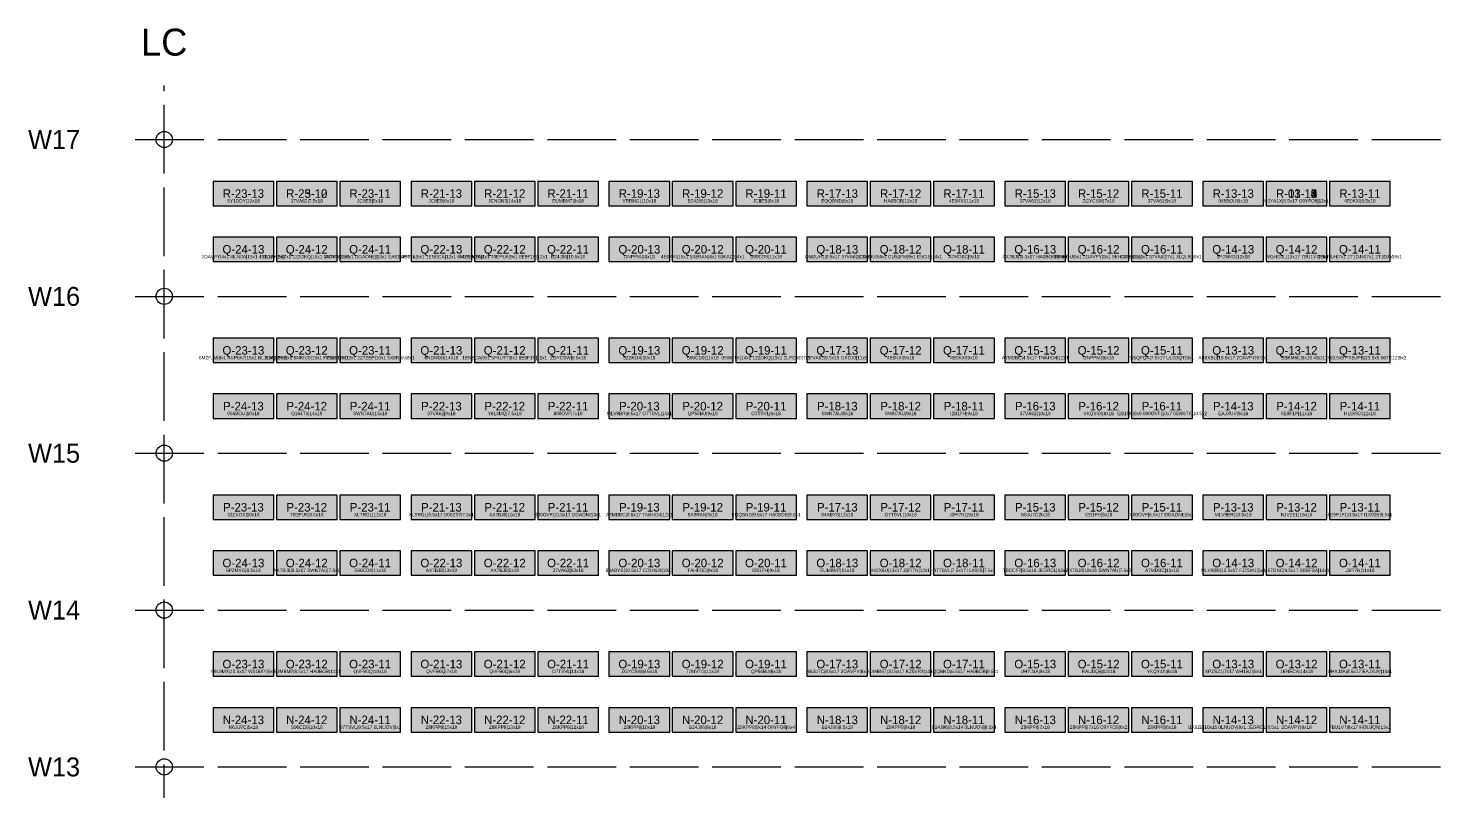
# Model space of a CAD drawing. Header units: metres. Extents: x 0 to 111, y -140 to 53.
# Drawn here: x 62.48 to 88.54, y 39.34 to 53.46 of the extents above; entities that cross this region are included whole.
import ezdxf
from ezdxf.enums import TextEntityAlignment as Align

# ---------------------------------------------------------------- set-up
doc = ezdxf.new("R2010")
doc.units = ezdxf.units.M
doc.linetypes.add('DASHED', pattern=[1.524, 1.27, -0.254])
for name, color, linetype in [('CROSS_AISLES', 4, 'Continuous'), ('LABELS', 7, 'Continuous'), ('RACK_L1', 7, 'Continuous'), ('STOCK_ONLY', 254, 'Continuous'), ('SUPPORT_POINTS', 8, 'Continuous'), ('WALKWAYS', 8, 'Continuous'), ('ZONE_N', 8, 'Continuous')]:
    doc.layers.add(name, color=color, linetype=linetype)

msp = doc.modelspace()

# ---------------------------------------------------------------- hatches: boundary and pattern name
at = {"layer": 'STOCK_ONLY'}
for points in [[(65.895, 50.174), (67.017, 50.174), (67.017, 50.625), (65.895, 50.625)], [(67.066, 50.174), (68.188, 50.174), (68.188, 50.625), (67.066, 50.625)], [(68.237, 50.174), (69.36, 50.174), (69.36, 50.625), (68.237, 50.625)], [(69.555, 50.174), (70.677, 50.174), (70.677, 50.625), (69.555, 50.625)], [(70.726, 50.174), (71.848, 50.174), (71.848, 50.625), (70.726, 50.625)], [(71.897, 50.174), (73.02, 50.174), (73.02, 50.625), (71.897, 50.625)], [(73.215, 50.174), (74.337, 50.174), (74.337, 50.625), (73.215, 50.625)], [(74.386, 50.174), (75.508, 50.174), (75.508, 50.625), (74.386, 50.625)], [(75.557, 50.174), (76.68, 50.174), (76.68, 50.625), (75.557, 50.625)], [(76.875, 50.174), (77.997, 50.174), (77.997, 50.625), (76.875, 50.625)], [(78.046, 50.174), (79.168, 50.174), (79.168, 50.625), (78.046, 50.625)], [(79.217, 50.174), (80.34, 50.174), (80.34, 50.625), (79.217, 50.625)], [(80.535, 50.174), (81.657, 50.174), (81.657, 50.625), (80.535, 50.625)], [(81.706, 50.174), (82.828, 50.174), (82.828, 50.625), (81.706, 50.625)], [(82.877, 50.174), (84, 50.174), (84, 50.625), (82.877, 50.625)], [(84.195, 50.174), (85.317, 50.174), (85.317, 50.625), (84.195, 50.625)], [(85.366, 50.174), (86.488, 50.174), (86.488, 50.625), (85.366, 50.625)], [(86.537, 50.174), (87.66, 50.174), (87.66, 50.625), (86.537, 50.625)], [(65.895, 49.143), (67.017, 49.143), (67.017, 49.594), (65.895, 49.594)], [(67.066, 49.143), (68.188, 49.143), (68.188, 49.594), (67.066, 49.594)], [(68.237, 49.143), (69.36, 49.143), (69.36, 49.594), (68.237, 49.594)], [(69.555, 49.143), (70.677, 49.143), (70.677, 49.594), (69.555, 49.594)], [(70.726, 49.143), (71.848, 49.143), (71.848, 49.594), (70.726, 49.594)], [(71.897, 49.143), (73.02, 49.143), (73.02, 49.594), (71.897, 49.594)], [(73.215, 49.143), (74.337, 49.143), (74.337, 49.594), (73.215, 49.594)], [(74.386, 49.143), (75.508, 49.143), (75.508, 49.594), (74.386, 49.594)], [(75.557, 49.143), (76.68, 49.143), (76.68, 49.594), (75.557, 49.594)], [(76.875, 49.143), (77.997, 49.143), (77.997, 49.594), (76.875, 49.594)], [(78.046, 49.143), (79.168, 49.143), (79.168, 49.594), (78.046, 49.594)], [(79.217, 49.143), (80.34, 49.143), (80.34, 49.594), (79.217, 49.594)], [(80.535, 49.143), (81.657, 49.143), (81.657, 49.594), (80.535, 49.594)], [(81.706, 49.143), (82.828, 49.143), (82.828, 49.594), (81.706, 49.594)], [(82.877, 49.143), (84, 49.143), (84, 49.594), (82.877, 49.594)], [(84.195, 49.143), (85.317, 49.143), (85.317, 49.594), (84.195, 49.594)], [(85.366, 49.143), (86.488, 49.143), (86.488, 49.594), (85.366, 49.594)], [(65.895, 47.274), (67.017, 47.274), (67.017, 47.725), (65.895, 47.725)], [(68.237, 47.274), (69.36, 47.274), (69.36, 47.725), (68.237, 47.725)], [(69.555, 47.274), (70.677, 47.274), (70.677, 47.725), (69.555, 47.725)], [(70.726, 47.274), (71.848, 47.274), (71.848, 47.725), (70.726, 47.725)], [(71.897, 47.274), (73.02, 47.274), (73.02, 47.725), (71.897, 47.725)], [(73.215, 47.274), (74.337, 47.274), (74.337, 47.725), (73.215, 47.725)], [(74.386, 47.274), (75.508, 47.274), (75.508, 47.725), (74.386, 47.725)], [(75.557, 47.274), (76.68, 47.274), (76.68, 47.725), (75.557, 47.725)], [(76.875, 47.274), (77.997, 47.274), (77.997, 47.725), (76.875, 47.725)], [(78.046, 47.274), (79.168, 47.274), (79.168, 47.725), (78.046, 47.725)], [(79.217, 47.274), (80.34, 47.274), (80.34, 47.725), (79.217, 47.725)], [(80.535, 47.274), (81.657, 47.274), (81.657, 47.725), (80.535, 47.725)], [(81.706, 47.274), (82.828, 47.274), (82.828, 47.725), (81.706, 47.725)], [(82.877, 47.274), (84, 47.274), (84, 47.725), (82.877, 47.725)], [(84.195, 47.274), (85.317, 47.274), (85.317, 47.725), (84.195, 47.725)], [(85.366, 47.274), (86.488, 47.274), (86.488, 47.725), (85.366, 47.725)], [(86.537, 47.274), (87.66, 47.274), (87.66, 47.725), (86.537, 47.725)], [(65.895, 46.243), (67.017, 46.243), (67.017, 46.694), (65.895, 46.694)], [(67.066, 46.243), (68.188, 46.243), (68.188, 46.694), (67.066, 46.694)], [(68.237, 46.243), (69.36, 46.243), (69.36, 46.694), (68.237, 46.694)], [(69.555, 46.243), (70.677, 46.243), (70.677, 46.694), (69.555, 46.694)], [(70.726, 46.243), (71.848, 46.243), (71.848, 46.694), (70.726, 46.694)], [(71.897, 46.243), (73.02, 46.243), (73.02, 46.694), (71.897, 46.694)], [(73.215, 46.243), (74.337, 46.243), (74.337, 46.694), (73.215, 46.694)], [(74.386, 46.243), (75.508, 46.243), (75.508, 46.694), (74.386, 46.694)], [(75.557, 46.243), (76.68, 46.243), (76.68, 46.694), (75.557, 46.694)], [(76.875, 46.243), (77.997, 46.243), (77.997, 46.694), (76.875, 46.694)], [(78.046, 46.243), (79.168, 46.243), (79.168, 46.694), (78.046, 46.694)], [(79.217, 46.243), (80.34, 46.243), (80.34, 46.694), (79.217, 46.694)], [(80.535, 46.243), (81.657, 46.243), (81.657, 46.694), (80.535, 46.694)], [(81.706, 46.243), (82.828, 46.243), (82.828, 46.694), (81.706, 46.694)], [(82.877, 46.243), (84, 46.243), (84, 46.694), (82.877, 46.694)], [(84.195, 46.243), (85.317, 46.243), (85.317, 46.694), (84.195, 46.694)], [(85.366, 46.243), (86.488, 46.243), (86.488, 46.694), (85.366, 46.694)], [(86.537, 46.243), (87.66, 46.243), (87.66, 46.694), (86.537, 46.694)], [(65.895, 44.374), (67.017, 44.374), (67.017, 44.825), (65.895, 44.825)], [(67.066, 44.374), (68.188, 44.374), (68.188, 44.825), (67.066, 44.825)], [(68.237, 44.374), (69.36, 44.374), (69.36, 44.825), (68.237, 44.825)], [(69.555, 44.374), (70.677, 44.374), (70.677, 44.825), (69.555, 44.825)], [(70.726, 44.374), (71.848, 44.374), (71.848, 44.825), (70.726, 44.825)], [(71.897, 44.374), (73.02, 44.374), (73.02, 44.825), (71.897, 44.825)], [(73.215, 44.374), (74.337, 44.374), (74.337, 44.825), (73.215, 44.825)], [(74.386, 44.374), (75.508, 44.374), (75.508, 44.825), (74.386, 44.825)], [(75.557, 44.374), (76.68, 44.374), (76.68, 44.825), (75.557, 44.825)], [(76.875, 44.374), (77.997, 44.374), (77.997, 44.825), (76.875, 44.825)], [(78.046, 44.374), (79.168, 44.374), (79.168, 44.825), (78.046, 44.825)], [(79.217, 44.374), (80.34, 44.374), (80.34, 44.825), (79.217, 44.825)], [(80.535, 44.374), (81.657, 44.374), (81.657, 44.825), (80.535, 44.825)], [(81.706, 44.374), (82.828, 44.374), (82.828, 44.825), (81.706, 44.825)], [(82.877, 44.374), (84, 44.374), (84, 44.825), (82.877, 44.825)], [(84.195, 44.374), (85.317, 44.374), (85.317, 44.825), (84.195, 44.825)], [(85.366, 44.374), (86.488, 44.374), (86.488, 44.825), (85.366, 44.825)], [(86.537, 44.374), (87.66, 44.374), (87.66, 44.825), (86.537, 44.825)], [(65.895, 43.343), (67.017, 43.343), (67.017, 43.794), (65.895, 43.794)], [(67.066, 43.343), (68.188, 43.343), (68.188, 43.794), (67.066, 43.794)], [(68.237, 43.343), (69.36, 43.343), (69.36, 43.794), (68.237, 43.794)], [(69.555, 43.343), (70.677, 43.343), (70.677, 43.794), (69.555, 43.794)], [(70.726, 43.343), (71.848, 43.343), (71.848, 43.794), (70.726, 43.794)], [(71.897, 43.343), (73.02, 43.343), (73.02, 43.794), (71.897, 43.794)], [(73.215, 43.343), (74.337, 43.343), (74.337, 43.794), (73.215, 43.794)], [(74.386, 43.343), (75.508, 43.343), (75.508, 43.794), (74.386, 43.794)], [(75.557, 43.343), (76.68, 43.343), (76.68, 43.794), (75.557, 43.794)], [(76.875, 43.343), (77.997, 43.343), (77.997, 43.794), (76.875, 43.794)], [(78.046, 43.343), (79.168, 43.343), (79.168, 43.794), (78.046, 43.794)], [(79.217, 43.343), (80.34, 43.343), (80.34, 43.794), (79.217, 43.794)], [(80.535, 43.343), (81.657, 43.343), (81.657, 43.794), (80.535, 43.794)], [(81.706, 43.343), (82.828, 43.343), (82.828, 43.794), (81.706, 43.794)], [(82.877, 43.343), (84, 43.343), (84, 43.794), (82.877, 43.794)], [(84.195, 43.343), (85.317, 43.343), (85.317, 43.794), (84.195, 43.794)], [(85.366, 43.343), (86.488, 43.343), (86.488, 43.794), (85.366, 43.794)], [(86.537, 43.343), (87.66, 43.343), (87.66, 43.794), (86.537, 43.794)], [(65.895, 41.474), (67.017, 41.474), (67.017, 41.925), (65.895, 41.925)], [(67.066, 41.474), (68.188, 41.474), (68.188, 41.925), (67.066, 41.925)], [(68.237, 41.474), (69.36, 41.474), (69.36, 41.925), (68.237, 41.925)], [(69.555, 41.474), (70.677, 41.474), (70.677, 41.925), (69.555, 41.925)], [(70.726, 41.474), (71.848, 41.474), (71.848, 41.925), (70.726, 41.925)], [(71.897, 41.474), (73.02, 41.474), (73.02, 41.925), (71.897, 41.925)], [(73.215, 41.474), (74.337, 41.474), (74.337, 41.925), (73.215, 41.925)], [(74.386, 41.474), (75.508, 41.474), (75.508, 41.925), (74.386, 41.925)], [(75.557, 41.474), (76.68, 41.474), (76.68, 41.925), (75.557, 41.925)], [(76.875, 41.474), (77.997, 41.474), (77.997, 41.925), (76.875, 41.925)], [(78.046, 41.474), (79.168, 41.474), (79.168, 41.925), (78.046, 41.925)], [(79.217, 41.474), (80.34, 41.474), (80.34, 41.925), (79.217, 41.925)], [(80.535, 41.474), (81.657, 41.474), (81.657, 41.925), (80.535, 41.925)], [(81.706, 41.474), (82.828, 41.474), (82.828, 41.925), (81.706, 41.925)], [(82.877, 41.474), (84, 41.474), (84, 41.925), (82.877, 41.925)], [(84.195, 41.474), (85.317, 41.474), (85.317, 41.925), (84.195, 41.925)], [(85.366, 41.474), (86.488, 41.474), (86.488, 41.925), (85.366, 41.925)], [(86.537, 41.474), (87.66, 41.474), (87.66, 41.925), (86.537, 41.925)], [(65.895, 40.443), (67.017, 40.443), (67.017, 40.894), (65.895, 40.894)], [(67.066, 40.443), (68.188, 40.443), (68.188, 40.894), (67.066, 40.894)], [(68.237, 40.443), (69.36, 40.443), (69.36, 40.894), (68.237, 40.894)], [(69.555, 40.443), (70.677, 40.443), (70.677, 40.894), (69.555, 40.894)], [(70.726, 40.443), (71.848, 40.443), (71.848, 40.894), (70.726, 40.894)], [(71.897, 40.443), (73.02, 40.443), (73.02, 40.894), (71.897, 40.894)], [(73.215, 40.443), (74.337, 40.443), (74.337, 40.894), (73.215, 40.894)], [(74.386, 40.443), (75.508, 40.443), (75.508, 40.894), (74.386, 40.894)], [(75.557, 40.443), (76.68, 40.443), (76.68, 40.894), (75.557, 40.894)], [(76.875, 40.443), (77.997, 40.443), (77.997, 40.894), (76.875, 40.894)], [(78.046, 40.443), (79.168, 40.443), (79.168, 40.894), (78.046, 40.894)], [(79.217, 40.443), (80.34, 40.443), (80.34, 40.894), (79.217, 40.894)], [(80.535, 40.443), (81.657, 40.443), (81.657, 40.894), (80.535, 40.894)], [(81.706, 40.443), (82.828, 40.443), (82.828, 40.894), (81.706, 40.894)], [(82.877, 40.443), (84, 40.443), (84, 40.894), (82.877, 40.894)], [(84.195, 40.443), (85.317, 40.443), (85.317, 40.894), (84.195, 40.894)], [(85.366, 40.443), (86.488, 40.443), (86.488, 40.894), (85.366, 40.894)], [(86.537, 40.443), (87.66, 40.443), (87.66, 40.894), (86.537, 40.894)]]:
    msp.add_hatch(color=254, dxfattribs=at).paths.add_polyline_path(points)
at = {"layer": 'ZONE_N'}
for points in [[(86.537, 49.143), (87.66, 49.143), (87.66, 49.594), (86.537, 49.594)], [(67.066, 47.274), (68.188, 47.274), (68.188, 47.725), (67.066, 47.725)]]:
    msp.add_hatch(color=8, dxfattribs=at).paths.add_polyline_path(points)

# ---------------------------------------------------------------- linework, layer by layer
at = {"layer": 'CROSS_AISLES', "linetype": 'DASHED'}
msp.add_line((64.992, 2), (64.992, 52.4), dxfattribs=at)
at = {"layer": 'RACK_L1'}
for points in [[(65.895, 50.174), (67.017, 50.174), (67.017, 50.625), (65.895, 50.625)], [(67.066, 50.174), (68.188, 50.174), (68.188, 50.625), (67.066, 50.625)], [(67.066, 50.174), (68.188, 50.174), (68.188, 50.625), (67.066, 50.625)], [(68.237, 50.174), (69.36, 50.174), (69.36, 50.625), (68.237, 50.625)], [(69.555, 50.174), (70.677, 50.174), (70.677, 50.625), (69.555, 50.625)], [(70.726, 50.174), (71.848, 50.174), (71.848, 50.625), (70.726, 50.625)], [(71.897, 50.174), (73.02, 50.174), (73.02, 50.625), (71.897, 50.625)], [(73.215, 50.174), (74.337, 50.174), (74.337, 50.625), (73.215, 50.625)], [(74.386, 50.174), (75.508, 50.174), (75.508, 50.625), (74.386, 50.625)], [(75.557, 50.174), (76.68, 50.174), (76.68, 50.625), (75.557, 50.625)], [(76.875, 50.174), (77.997, 50.174), (77.997, 50.625), (76.875, 50.625)], [(78.046, 50.174), (79.168, 50.174), (79.168, 50.625), (78.046, 50.625)], [(79.217, 50.174), (80.34, 50.174), (80.34, 50.625), (79.217, 50.625)], [(80.535, 50.174), (81.657, 50.174), (81.657, 50.625), (80.535, 50.625)], [(81.706, 50.174), (82.828, 50.174), (82.828, 50.625), (81.706, 50.625)], [(82.877, 50.174), (84, 50.174), (84, 50.625), (82.877, 50.625)], [(84.195, 50.174), (85.317, 50.174), (85.317, 50.625), (84.195, 50.625)], [(85.366, 50.174), (86.488, 50.174), (86.488, 50.625), (85.366, 50.625)], [(85.366, 50.174), (86.488, 50.174), (86.488, 50.625), (85.366, 50.625)], [(85.366, 50.174), (86.488, 50.174), (86.488, 50.625), (85.366, 50.625)], [(85.366, 50.174), (86.488, 50.174), (86.488, 50.625), (85.366, 50.625)], [(85.366, 50.174), (86.488, 50.174), (86.488, 50.625), (85.366, 50.625)], [(85.366, 50.174), (86.488, 50.174), (86.488, 50.625), (85.366, 50.625)], [(85.366, 50.174), (86.488, 50.174), (86.488, 50.625), (85.366, 50.625)], [(86.537, 50.174), (87.66, 50.174), (87.66, 50.625), (86.537, 50.625)], [(65.895, 49.143), (67.017, 49.143), (67.017, 49.594), (65.895, 49.594)], [(67.066, 49.143), (68.188, 49.143), (68.188, 49.594), (67.066, 49.594)], [(68.237, 49.143), (69.36, 49.143), (69.36, 49.594), (68.237, 49.594)], [(69.555, 49.143), (70.677, 49.143), (70.677, 49.594), (69.555, 49.594)], [(70.726, 49.143), (71.848, 49.143), (71.848, 49.594), (70.726, 49.594)], [(71.897, 49.143), (73.02, 49.143), (73.02, 49.594), (71.897, 49.594)], [(73.215, 49.143), (74.337, 49.143), (74.337, 49.594), (73.215, 49.594)], [(74.386, 49.143), (75.508, 49.143), (75.508, 49.594), (74.386, 49.594)], [(75.557, 49.143), (76.68, 49.143), (76.68, 49.594), (75.557, 49.594)], [(76.875, 49.143), (77.997, 49.143), (77.997, 49.594), (76.875, 49.594)], [(78.046, 49.143), (79.168, 49.143), (79.168, 49.594), (78.046, 49.594)], [(79.217, 49.143), (80.34, 49.143), (80.34, 49.594), (79.217, 49.594)], [(80.535, 49.143), (81.657, 49.143), (81.657, 49.594), (80.535, 49.594)], [(81.706, 49.143), (82.828, 49.143), (82.828, 49.594), (81.706, 49.594)], [(82.877, 49.143), (84, 49.143), (84, 49.594), (82.877, 49.594)], [(84.195, 49.143), (85.317, 49.143), (85.317, 49.594), (84.195, 49.594)], [(85.366, 49.143), (86.488, 49.143), (86.488, 49.594), (85.366, 49.594)], [(86.537, 49.143), (87.66, 49.143), (87.66, 49.594), (86.537, 49.594)], [(65.895, 47.274), (67.017, 47.274), (67.017, 47.725), (65.895, 47.725)], [(67.066, 47.274), (68.188, 47.274), (68.188, 47.725), (67.066, 47.725)], [(68.237, 47.274), (69.36, 47.274), (69.36, 47.725), (68.237, 47.725)], [(69.555, 47.274), (70.677, 47.274), (70.677, 47.725), (69.555, 47.725)], [(70.726, 47.274), (71.848, 47.274), (71.848, 47.725), (70.726, 47.725)], [(71.897, 47.274), (73.02, 47.274), (73.02, 47.725), (71.897, 47.725)], [(73.215, 47.274), (74.337, 47.274), (74.337, 47.725), (73.215, 47.725)], [(74.386, 47.274), (75.508, 47.274), (75.508, 47.725), (74.386, 47.725)], [(75.557, 47.274), (76.68, 47.274), (76.68, 47.725), (75.557, 47.725)], [(76.875, 47.274), (77.997, 47.274), (77.997, 47.725), (76.875, 47.725)], [(78.046, 47.274), (79.168, 47.274), (79.168, 47.725), (78.046, 47.725)], [(79.217, 47.274), (80.34, 47.274), (80.34, 47.725), (79.217, 47.725)], [(80.535, 47.274), (81.657, 47.274), (81.657, 47.725), (80.535, 47.725)], [(81.706, 47.274), (82.828, 47.274), (82.828, 47.725), (81.706, 47.725)], [(82.877, 47.274), (84, 47.274), (84, 47.725), (82.877, 47.725)], [(84.195, 47.274), (85.317, 47.274), (85.317, 47.725), (84.195, 47.725)], [(85.366, 47.274), (86.488, 47.274), (86.488, 47.725), (85.366, 47.725)], [(86.537, 47.274), (87.66, 47.274), (87.66, 47.725), (86.537, 47.725)], [(65.895, 46.243), (67.017, 46.243), (67.017, 46.694), (65.895, 46.694)], [(67.066, 46.243), (68.188, 46.243), (68.188, 46.694), (67.066, 46.694)], [(68.237, 46.243), (69.36, 46.243), (69.36, 46.694), (68.237, 46.694)], [(69.555, 46.243), (70.677, 46.243), (70.677, 46.694), (69.555, 46.694)], [(70.726, 46.243), (71.848, 46.243), (71.848, 46.694), (70.726, 46.694)], [(71.897, 46.243), (73.02, 46.243), (73.02, 46.694), (71.897, 46.694)], [(73.215, 46.243), (74.337, 46.243), (74.337, 46.694), (73.215, 46.694)], [(74.386, 46.243), (75.508, 46.243), (75.508, 46.694), (74.386, 46.694)], [(75.557, 46.243), (76.68, 46.243), (76.68, 46.694), (75.557, 46.694)], [(76.875, 46.243), (77.997, 46.243), (77.997, 46.694), (76.875, 46.694)], [(78.046, 46.243), (79.168, 46.243), (79.168, 46.694), (78.046, 46.694)], [(79.217, 46.243), (80.34, 46.243), (80.34, 46.694), (79.217, 46.694)], [(80.535, 46.243), (81.657, 46.243), (81.657, 46.694), (80.535, 46.694)], [(81.706, 46.243), (82.828, 46.243), (82.828, 46.694), (81.706, 46.694)], [(82.877, 46.243), (84, 46.243), (84, 46.694), (82.877, 46.694)], [(84.195, 46.243), (85.317, 46.243), (85.317, 46.694), (84.195, 46.694)], [(85.366, 46.243), (86.488, 46.243), (86.488, 46.694), (85.366, 46.694)], [(86.537, 46.243), (87.66, 46.243), (87.66, 46.694), (86.537, 46.694)], [(65.895, 44.374), (67.017, 44.374), (67.017, 44.825), (65.895, 44.825)], [(67.066, 44.374), (68.188, 44.374), (68.188, 44.825), (67.066, 44.825)], [(68.237, 44.374), (69.36, 44.374), (69.36, 44.825), (68.237, 44.825)], [(69.555, 44.374), (70.677, 44.374), (70.677, 44.825), (69.555, 44.825)], [(70.726, 44.374), (71.848, 44.374), (71.848, 44.825), (70.726, 44.825)], [(71.897, 44.374), (73.02, 44.374), (73.02, 44.825), (71.897, 44.825)], [(73.215, 44.374), (74.337, 44.374), (74.337, 44.825), (73.215, 44.825)], [(74.386, 44.374), (75.508, 44.374), (75.508, 44.825), (74.386, 44.825)], [(75.557, 44.374), (76.68, 44.374), (76.68, 44.825), (75.557, 44.825)], [(76.875, 44.374), (77.997, 44.374), (77.997, 44.825), (76.875, 44.825)], [(78.046, 44.374), (79.168, 44.374), (79.168, 44.825), (78.046, 44.825)], [(79.217, 44.374), (80.34, 44.374), (80.34, 44.825), (79.217, 44.825)], [(80.535, 44.374), (81.657, 44.374), (81.657, 44.825), (80.535, 44.825)], [(81.706, 44.374), (82.828, 44.374), (82.828, 44.825), (81.706, 44.825)], [(82.877, 44.374), (84, 44.374), (84, 44.825), (82.877, 44.825)], [(84.195, 44.374), (85.317, 44.374), (85.317, 44.825), (84.195, 44.825)], [(85.366, 44.374), (86.488, 44.374), (86.488, 44.825), (85.366, 44.825)], [(86.537, 44.374), (87.66, 44.374), (87.66, 44.825), (86.537, 44.825)], [(65.895, 43.343), (67.017, 43.343), (67.017, 43.794), (65.895, 43.794)], [(67.066, 43.343), (68.188, 43.343), (68.188, 43.794), (67.066, 43.794)], [(68.237, 43.343), (69.36, 43.343), (69.36, 43.794), (68.237, 43.794)], [(69.555, 43.343), (70.677, 43.343), (70.677, 43.794), (69.555, 43.794)], [(70.726, 43.343), (71.848, 43.343), (71.848, 43.794), (70.726, 43.794)], [(71.897, 43.343), (73.02, 43.343), (73.02, 43.794), (71.897, 43.794)], [(73.215, 43.343), (74.337, 43.343), (74.337, 43.794), (73.215, 43.794)], [(74.386, 43.343), (75.508, 43.343), (75.508, 43.794), (74.386, 43.794)], [(75.557, 43.343), (76.68, 43.343), (76.68, 43.794), (75.557, 43.794)], [(76.875, 43.343), (77.997, 43.343), (77.997, 43.794), (76.875, 43.794)], [(78.046, 43.343), (79.168, 43.343), (79.168, 43.794), (78.046, 43.794)], [(79.217, 43.343), (80.34, 43.343), (80.34, 43.794), (79.217, 43.794)], [(80.535, 43.343), (81.657, 43.343), (81.657, 43.794), (80.535, 43.794)], [(81.706, 43.343), (82.828, 43.343), (82.828, 43.794), (81.706, 43.794)], [(82.877, 43.343), (84, 43.343), (84, 43.794), (82.877, 43.794)], [(84.195, 43.343), (85.317, 43.343), (85.317, 43.794), (84.195, 43.794)], [(85.366, 43.343), (86.488, 43.343), (86.488, 43.794), (85.366, 43.794)], [(86.537, 43.343), (87.66, 43.343), (87.66, 43.794), (86.537, 43.794)], [(65.895, 41.474), (67.017, 41.474), (67.017, 41.925), (65.895, 41.925)], [(67.066, 41.474), (68.188, 41.474), (68.188, 41.925), (67.066, 41.925)], [(68.237, 41.474), (69.36, 41.474), (69.36, 41.925), (68.237, 41.925)], [(69.555, 41.474), (70.677, 41.474), (70.677, 41.925), (69.555, 41.925)], [(70.726, 41.474), (71.848, 41.474), (71.848, 41.925), (70.726, 41.925)], [(71.897, 41.474), (73.02, 41.474), (73.02, 41.925), (71.897, 41.925)], [(73.215, 41.474), (74.337, 41.474), (74.337, 41.925), (73.215, 41.925)], [(74.386, 41.474), (75.508, 41.474), (75.508, 41.925), (74.386, 41.925)], [(75.557, 41.474), (76.68, 41.474), (76.68, 41.925), (75.557, 41.925)], [(76.875, 41.474), (77.997, 41.474), (77.997, 41.925), (76.875, 41.925)], [(78.046, 41.474), (79.168, 41.474), (79.168, 41.925), (78.046, 41.925)], [(79.217, 41.474), (80.34, 41.474), (80.34, 41.925), (79.217, 41.925)], [(80.535, 41.474), (81.657, 41.474), (81.657, 41.925), (80.535, 41.925)], [(81.706, 41.474), (82.828, 41.474), (82.828, 41.925), (81.706, 41.925)], [(82.877, 41.474), (84, 41.474), (84, 41.925), (82.877, 41.925)], [(84.195, 41.474), (85.317, 41.474), (85.317, 41.925), (84.195, 41.925)], [(85.366, 41.474), (86.488, 41.474), (86.488, 41.925), (85.366, 41.925)], [(86.537, 41.474), (87.66, 41.474), (87.66, 41.925), (86.537, 41.925)], [(65.895, 40.443), (67.017, 40.443), (67.017, 40.894), (65.895, 40.894)], [(67.066, 40.443), (68.188, 40.443), (68.188, 40.894), (67.066, 40.894)], [(68.237, 40.443), (69.36, 40.443), (69.36, 40.894), (68.237, 40.894)], [(69.555, 40.443), (70.677, 40.443), (70.677, 40.894), (69.555, 40.894)], [(70.726, 40.443), (71.848, 40.443), (71.848, 40.894), (70.726, 40.894)], [(71.897, 40.443), (73.02, 40.443), (73.02, 40.894), (71.897, 40.894)], [(73.215, 40.443), (74.337, 40.443), (74.337, 40.894), (73.215, 40.894)], [(74.386, 40.443), (75.508, 40.443), (75.508, 40.894), (74.386, 40.894)], [(75.557, 40.443), (76.68, 40.443), (76.68, 40.894), (75.557, 40.894)], [(76.875, 40.443), (77.997, 40.443), (77.997, 40.894), (76.875, 40.894)], [(78.046, 40.443), (79.168, 40.443), (79.168, 40.894), (78.046, 40.894)], [(79.217, 40.443), (80.34, 40.443), (80.34, 40.894), (79.217, 40.894)], [(80.535, 40.443), (81.657, 40.443), (81.657, 40.894), (80.535, 40.894)], [(81.706, 40.443), (82.828, 40.443), (82.828, 40.894), (81.706, 40.894)], [(82.877, 40.443), (84, 40.443), (84, 40.894), (82.877, 40.894)], [(84.195, 40.443), (85.317, 40.443), (85.317, 40.894), (84.195, 40.894)], [(85.366, 40.443), (86.488, 40.443), (86.488, 40.894), (85.366, 40.894)], [(86.537, 40.443), (87.66, 40.443), (87.66, 40.894), (86.537, 40.894)]]:
    msp.add_lwpolyline(points, close=True, dxfattribs=at)
at = {"layer": 'SUPPORT_POINTS'}
for centre in [(64.992, 51.399), (64.992, 48.499), (64.992, 45.599), (64.992, 42.699), (64.992, 39.799)]:
    msp.add_circle(centre, 0.15, dxfattribs=at)
at = {"layer": 'WALKWAYS', "linetype": 'DASHED'}
for p, q in [((64.456, 51.399), (110.912, 51.399)), ((64.456, 48.499), (110.912, 48.499)), ((64.456, 45.599), (110.912, 45.599)), ((64.456, 42.699), (110.912, 42.699)), ((64.456, 39.799), (110.912, 39.799))]:
    msp.add_line(p, q, dxfattribs=at)

# ---------------------------------------------------------------- texts
at = {"layer": 'CROSS_AISLES'}
msp.add_text('LC', height=0.5, dxfattribs=at).set_placement((64.992, 53.2), align=Align.MIDDLE_CENTER)
at = {"layer": 'LABELS'}
for s, height, p in [('R-23-13', 0.1579, (66.456, 50.4)), ('SY1DDY|12x18', 0.06314, (66.456, 50.265)), ('R-23-12', 0.1579, (67.627, 50.4)), ('R-25-10', 0.1579, (67.627, 50.4)), ('37VA62|7.5x18', 0.06314, (67.627, 50.265)), ('R-23-11', 0.1579, (68.798, 50.4)), ('JCIIEB|5x18', 0.06314, (68.798, 50.265)), ('R-21-13', 0.1579, (70.116, 50.4)), ('JCIIEB|6x18', 0.06314, (70.116, 50.265)), ('R-21-12', 0.1579, (71.287, 50.4)), ('JCNON3|14x18', 0.06314, (71.287, 50.265)), ('R-21-11', 0.1579, (72.458, 50.4)), ('EUMBM7|8x18', 0.06314, (72.458, 50.265)), ('R-19-13', 0.1579, (73.776, 50.4)), ('YRRNGL|10x18', 0.06314, (73.776, 50.265)), ('R-19-12', 0.1579, (74.947, 50.4)), ('B24J86|13x18', 0.06314, (74.947, 50.265)), ('R-19-11', 0.1579, (76.118, 50.4)), ('JCIIEB|8x18', 0.06314, (76.118, 50.265)), ('R-17-13', 0.1579, (77.436, 50.4)), ('EQQBND|8x18', 0.06314, (77.436, 50.265)), ('R-17-12', 0.1579, (78.607, 50.4)), ('HA0BOB|12x18', 0.06314, (78.607, 50.265)), ('R-17-11', 0.1579, (79.778, 50.4)), ('4E0KXI|11x18', 0.06314, (79.778, 50.265)), ('R-15-13', 0.1579, (81.096, 50.4)), ('37VA62|12x18', 0.06314, (81.096, 50.265)), ('R-15-12', 0.1579, (82.267, 50.4)), ('ZGYCSW|7x18', 0.06314, (82.267, 50.265)), ('R-15-11', 0.1579, (83.438, 50.4)), ('37VA62|9x18', 0.06314, (83.438, 50.265)), ('R-13-13', 0.1579, (84.756, 50.4)), ('066BOU|9x18', 0.06314, (84.756, 50.265)), ('K3YA1X|8.5x17 O9YFO8|12x1', 0.06314, (85.927, 50.265)), ('R-13-12', 0.1579, (85.927, 50.4)), ('R-01-10', 0.1579, (85.927, 50.4)), ('R-01-11', 0.1579, (85.927, 50.4)), ('R-01-12', 0.1579, (85.927, 50.4)), ('R-01-13', 0.1579, (85.927, 50.4)), ('R-01-14', 0.1579, (85.927, 50.4)), ('R-01-15', 0.1579, (85.927, 50.4)), ('R-13-11', 0.1579, (87.098, 50.4)), ('4E0KXI|8.5x18', 0.06314, (87.098, 50.265)), ('2OAVPY|4x1 4ILN0A|15x1 4SD17H|5x1', 0.06314, (66.456, 49.234)), ('Q-24-13', 0.1579, (66.456, 49.369)), ('0LNUOV|7x1 122OKQ|16x1 1A6YTA|5x1', 0.06314, (67.627, 49.234)), ('Q-24-12', 0.1579, (67.627, 49.369)), ('A7MDBC|8x1 DGAONE|13x1 EA91CP|6x1', 0.06314, (68.798, 49.234)), ('Q-24-11', 0.1579, (68.798, 49.369)), ('1A6YTA|5x1 1ENECA|12x1 6M2FJM|5x1', 0.06314, (70.116, 49.234)), ('Q-22-13', 0.1579, (70.116, 49.369)), ('4E1WTK|4x1 70EPUK|9x1 8E9F1P|12x1', 0.06314, (71.287, 49.234)), ('Q-22-12', 0.1579, (71.287, 49.369)), ('Q-22-11', 0.1579, (72.458, 49.369)), ('B24J86|10.5x18', 0.06314, (72.458, 49.234)), ('Q-20-13', 0.1579, (73.776, 49.369)), ('UNPPMJ|8x18', 0.06314, (73.776, 49.234)), ('4E0KXI|16x1 5X8RAN|4x1 63KAC1|4x1', 0.06314, (74.947, 49.234)), ('Q-20-12', 0.1579, (74.947, 49.369)), ('Q-20-11', 0.1579, (76.118, 49.369)), ('S90CD9|11x18', 0.06314, (76.118, 49.234)), ('QM2UH1|8.5x17 37VA62|13x1', 0.06314, (77.436, 49.234)), ('Q-18-13', 0.1579, (77.436, 49.369)), ('CD1NU9|4x1 CU53FM|9x1 E5CISL|4x1', 0.06314, (78.607, 49.234)), ('Q-18-12', 0.1579, (78.607, 49.369)), ('Q-18-11', 0.1579, (79.778, 49.369)), ('A7MDBC|9x18', 0.06314, (79.778, 49.234)), ('AX7BJ8|5.5x17 HA0BOB|9.5x1', 0.06314, (81.096, 49.234)), ('Q-16-13', 0.1579, (81.096, 49.369)), ('066BOU|5x1 2OAVPY|8x1 9KHDG3|11x1', 0.06314, (82.267, 49.234)), ('Q-16-12', 0.1579, (82.267, 49.369)), ('37VA62|4x1 37VA62|7x1 3LQL9L|8x1', 0.06314, (83.438, 49.234)), ('Q-16-11', 0.1579, (83.438, 49.369)), ('Q-14-13', 0.1579, (84.756, 49.369)), ('5P2MVG|12x18', 0.06314, (84.756, 49.234)), ('WGHG3L|13x17 7BU1V7|7x1', 0.06314, (85.927, 49.234)), ('Q-14-12', 0.1579, (85.927, 49.369)), ('02MRUH|7x1 2T1DJM|7x1 2T1DJM|8x1', 0.06314, (87.098, 49.234)), ('Q-14-11', 0.1579, (87.098, 49.369)), ('Q-23-13', 0.1579, (66.456, 47.5)), ('Q-23-12', 0.1579, (67.627, 47.5)), ('Q-23-11', 0.1579, (68.798, 47.5)), ('Q-21-13', 0.1579, (70.116, 47.5)), ('Q-21-12', 0.1579, (71.287, 47.5)), ('Q-21-11', 0.1579, (72.458, 47.5)), ('Q-19-13', 0.1579, (73.776, 47.5)), ('Q-19-12', 0.1579, (74.947, 47.5)), ('Q-19-11', 0.1579, (76.118, 47.5)), ('Q-17-13', 0.1579, (77.436, 47.5)), ('Q-17-12', 0.1579, (78.607, 47.5)), ('Q-17-11', 0.1579, (79.778, 47.5)), ('Q-15-13', 0.1579, (81.096, 47.5)), ('Q-15-12', 0.1579, (82.267, 47.5)), ('Q-15-11', 0.1579, (83.438, 47.5)), ('Q-13-13', 0.1579, (84.756, 47.5)), ('Q-13-12', 0.1579, (85.927, 47.5)), ('Q-13-11', 0.1579, (87.098, 47.5)), ('6M2FJM|8x1 AKP0A7|15x1 BLJLMQ|16x1', 0.06314, (66.456, 47.365)), ('2OAVPY|9x1 6MKIC6|13x1 F73ZE1|6x1', 0.06314, (67.627, 47.365)), ('0LNUOV|13x1 2Z7ZEP|10x1 5X8RAN|8x1', 0.06314, (68.798, 47.365)), ('6NDM0O|14x18', 0.06314, (70.116, 47.365)), ('1ENECA|9x1 5P4LRT|8x1 8E9F1P|11x1', 0.06314, (71.287, 47.365)), ('ZGYCSW|9.5x18', 0.06314, (72.458, 47.365)), ('32ZKOX|10x18', 0.06314, (73.776, 47.365)), ('S90CD9|11x18', 0.06314, (74.947, 47.365)), ('05W6TK|14x1 122OKQ|13x1 2LPO6D|7x1', 0.06314, (76.118, 47.365)), ('37VA62|9.5x15 I1KDJ0|11x3', 0.06314, (77.436, 47.365)), ('4E0KXI|9x18', 0.06314, (78.607, 47.365)), ('4E0KXI|9x18', 0.06314, (79.778, 47.365)), ('A7MDBC|4.5x17 TNAHD4|12x1', 0.06314, (81.096, 47.365)), ('UNPPMJ|6x18', 0.06314, (82.267, 47.365)), ('SSQFQA|7.5x17 ULG3QT|9x1', 0.06314, (83.438, 47.365)), ('AB9XBU|10.5x17 2OAVPY|9.5x1', 0.06314, (84.756, 47.365)), ('EBKM6C|9x18', 0.06314, (85.927, 47.365)), ('4SD17H|9.5x8 PY5UPB|23.5x5 56TC1Z|9x2', 0.06314, (87.098, 47.365)), ('P-24-13', 0.1579, (66.456, 46.469)), ('P-24-12', 0.1579, (67.627, 46.469)), ('P-24-11', 0.1579, (68.798, 46.469)), ('P-22-13', 0.1579, (70.116, 46.469)), ('P-22-12', 0.1579, (71.287, 46.469)), ('P-22-11', 0.1579, (72.458, 46.469)), ('P-20-13', 0.1579, (73.776, 46.469)), ('P-20-12', 0.1579, (74.947, 46.469)), ('P-20-11', 0.1579, (76.118, 46.469)), ('P-18-13', 0.1579, (77.436, 46.469)), ('P-18-12', 0.1579, (78.607, 46.469)), ('P-18-11', 0.1579, (79.778, 46.469)), ('P-16-13', 0.1579, (81.096, 46.469)), ('P-16-12', 0.1579, (82.267, 46.469)), ('P-16-11', 0.1579, (83.438, 46.469)), ('P-14-13', 0.1579, (84.756, 46.469)), ('P-14-12', 0.1579, (85.927, 46.469)), ('P-14-11', 0.1579, (87.098, 46.469)), ('066BOU|10x18', 0.06314, (66.456, 46.334)), ('Q164T6|14x18', 0.06314, (67.627, 46.334)), ('SWN7AU|13x18', 0.06314, (68.798, 46.334)), ('37VA62|8x18', 0.06314, (70.116, 46.334)), ('Y813MQ|7.5x18', 0.06314, (71.287, 46.334)), ('800OVF|7x18', 0.06314, (72.458, 46.334)), ('MLV9BR|8.5x17 O7TSVL|14x1', 0.06314, (73.776, 46.334)), ('QP56BU|9x18', 0.06314, (74.947, 46.334)), ('O7TSVL|6x18', 0.06314, (76.118, 46.334)), ('SWN7AU|9x18', 0.06314, (77.436, 46.334)), ('SWN7AU|9x18', 0.06314, (78.607, 46.334)), ('I2B1FH|9x18', 0.06314, (79.778, 46.334)), ('37VA62|10x18', 0.06314, (81.096, 46.334)), ('YKQY4X|8x18', 0.06314, (82.267, 46.334)), ('I2B1FH|9x9 800OVF|10x7 05W6TK|10.5x2', 0.06314, (83.438, 46.334)), ('EAJXUV|9x18', 0.06314, (84.756, 46.334)), ('8E9F1P|11x18', 0.06314, (85.927, 46.334)), ('HLOISD|12x18', 0.06314, (87.098, 46.334)), ('P-23-13', 0.1579, (66.456, 44.6)), ('P-23-12', 0.1579, (67.627, 44.6)), ('P-23-11', 0.1579, (68.798, 44.6)), ('P-21-13', 0.1579, (70.116, 44.6)), ('P-21-12', 0.1579, (71.287, 44.6)), ('P-21-11', 0.1579, (72.458, 44.6)), ('P-19-13', 0.1579, (73.776, 44.6)), ('P-19-12', 0.1579, (74.947, 44.6)), ('P-19-11', 0.1579, (76.118, 44.6)), ('P-17-13', 0.1579, (77.436, 44.6)), ('P-17-12', 0.1579, (78.607, 44.6)), ('P-17-11', 0.1579, (79.778, 44.6)), ('P-15-13', 0.1579, (81.096, 44.6)), ('P-15-12', 0.1579, (82.267, 44.6)), ('P-15-11', 0.1579, (83.438, 44.6)), ('P-13-13', 0.1579, (84.756, 44.6)), ('P-13-12', 0.1579, (85.927, 44.6)), ('P-13-11', 0.1579, (87.098, 44.6)), ('32ZKOX|10x18', 0.06314, (66.456, 44.465)), ('70EPUK|8.5x18', 0.06314, (67.627, 44.465)), ('XLTRGL|12x18', 0.06314, (68.798, 44.465)), ('XLTRGL|9.5x17 D05ZS7|7.5x1', 0.06314, (70.116, 44.465)), ('AX7BJ8|10x18', 0.06314, (71.287, 44.465)), ('800OVF|10.5x17 DGAONE|8x1', 0.06314, (72.458, 44.465)), ('A7MDBC|8.5x17 TNAHD4|12x1', 0.06314, (73.776, 44.465)), ('5X8RAN|9x18', 0.06314, (74.947, 44.465)), ('EQQBND|9.5x17 HA0BOB|9.5x1', 0.06314, (76.118, 44.465)), ('84ABYS|12x18', 0.06314, (77.436, 44.465)), ('O7TSVL|10x18', 0.06314, (78.607, 44.465)), ('J3FI7N|15x18', 0.06314, (79.778, 44.465)), ('N6JU7C|9x18', 0.06314, (81.096, 44.465)), ('I2B1FH|9x18', 0.06314, (82.267, 44.465)), ('800OVF|6.5x17 DGAONE|8x1', 0.06314, (83.438, 44.465)), ('MLV9BR|10.5x18', 0.06314, (84.756, 44.465)), ('NJVZEL|15x18', 0.06314, (85.927, 44.465)), ('8E9F1P|10.5x17 I1X92B|6.5x1', 0.06314, (87.098, 44.465)), ('O-24-13', 0.1579, (66.456, 43.569)), ('O-24-12', 0.1579, (67.627, 43.569)), ('O-24-11', 0.1579, (68.798, 43.569)), ('O-22-13', 0.1579, (70.116, 43.569)), ('O-22-12', 0.1579, (71.287, 43.569)), ('O-22-11', 0.1579, (72.458, 43.569)), ('O-20-13', 0.1579, (73.776, 43.569)), ('O-20-12', 0.1579, (74.947, 43.569)), ('O-20-11', 0.1579, (76.118, 43.569)), ('O-18-13', 0.1579, (77.436, 43.569)), ('O-18-12', 0.1579, (78.607, 43.569)), ('O-18-11', 0.1579, (79.778, 43.569)), ('O-16-13', 0.1579, (81.096, 43.569)), ('O-16-12', 0.1579, (82.267, 43.569)), ('O-16-11', 0.1579, (83.438, 43.569)), ('O-14-13', 0.1579, (84.756, 43.569)), ('O-14-12', 0.1579, (85.927, 43.569)), ('O-14-11', 0.1579, (87.098, 43.569)), ('5P2MVG|8.5x18', 0.06314, (66.456, 43.434)), ('AX7BJ8|8.5x17 SWN7AU|7.5x1', 0.06314, (67.627, 43.434)), ('S90CD9|11x18', 0.06314, (68.798, 43.434)), ('AX7BJ8|13x18', 0.06314, (70.116, 43.434)), ('AX7BJ8|5x18', 0.06314, (71.287, 43.434)), ('37VA62|13x18', 0.06314, (72.458, 43.434)), ('84ABYS|10.5x17 CD1NU9|10x1', 0.06314, (73.776, 43.434)), ('TAHFOD|9x18', 0.06314, (74.947, 43.434)), ('I2B1FH|9x18', 0.06314, (76.118, 43.434)), ('EUMBM7|11x18', 0.06314, (77.436, 43.434)), ('HI2X6U|13x17 J3FI7N|12x1', 0.06314, (78.607, 43.434)), ('O7TSVL|7.5x17 I1X92B|7.5x1', 0.06314, (79.778, 43.434)), ('TBCCF7|8.5x16 JEGRCL|13x2', 0.06314, (81.096, 43.434)), ('AX7BJ8|10x16 SWN7AU|7.5x2', 0.06314, (82.267, 43.434)), ('A7MDBC|11x18', 0.06314, (83.438, 43.434)), ('MLV9BR|10.5x17 FJ25W1|5x1', 0.06314, (84.756, 43.434)), ('M67GNC|9.5x17 8BSFSA|14x1', 0.06314, (85.927, 43.434)), ('J3FI7N|11x18', 0.06314, (87.098, 43.434)), ('O-23-13', 0.1579, (66.456, 41.7)), ('O-23-12', 0.1579, (67.627, 41.7)), ('O-23-11', 0.1579, (68.798, 41.7)), ('O-21-13', 0.1579, (70.116, 41.7)), ('O-21-12', 0.1579, (71.287, 41.7)), ('O-21-11', 0.1579, (72.458, 41.7)), ('O-19-13', 0.1579, (73.776, 41.7)), ('O-19-12', 0.1579, (74.947, 41.7)), ('O-19-11', 0.1579, (76.118, 41.7)), ('O-17-13', 0.1579, (77.436, 41.7)), ('O-17-12', 0.1579, (78.607, 41.7)), ('O-17-11', 0.1579, (79.778, 41.7)), ('O-15-13', 0.1579, (81.096, 41.7)), ('O-15-12', 0.1579, (82.267, 41.7)), ('O-15-11', 0.1579, (83.438, 41.7)), ('O-13-13', 0.1579, (84.756, 41.7)), ('O-13-12', 0.1579, (85.927, 41.7)), ('O-13-11', 0.1579, (87.098, 41.7)), ('69L9MX|10.5x17 W518XY|6x1', 0.06314, (66.456, 41.565)), ('EUMBM7|8.5x17 HA0BOB|11x1', 0.06314, (67.627, 41.565)), ('QVFB0Q|10x18', 0.06314, (68.798, 41.565)), ('QVFB0Q|7x18', 0.06314, (70.116, 41.565)), ('QVFB0Q|6x18', 0.06314, (71.287, 41.565)), ('O7TSVL|11x18', 0.06314, (72.458, 41.565)), ('ZGYCSW|8.5x18', 0.06314, (73.776, 41.565)), ('T3NVTG|11x18', 0.06314, (74.947, 41.565)), ('QP56BU|8x18', 0.06314, (76.118, 41.565)), ('N6JU7C|8.5x17 2OAVPY|8x1', 0.06314, (77.436, 41.565)), ('EUMBM7|10.5x17 KZ5VR3|14x1', 0.06314, (78.607, 41.565)), ('EQQBND|6.5x17 HA0BOB|9.5x1', 0.06314, (79.778, 41.565)), ('UHYJ3A|9x18', 0.06314, (81.096, 41.565)), ('RAUDQ6|12x18', 0.06314, (82.267, 41.565)), ('YKQY4X|8x18', 0.06314, (83.438, 41.565)), ('XPZSZ1|7x17 WH1BJI|5x1', 0.06314, (84.756, 41.565)), ('1ENECA|14x18', 0.06314, (85.927, 41.565)), ('UHYJ3A|8.5x17 EAJXUV|11x1', 0.06314, (87.098, 41.565)), ('N-24-13', 0.1579, (66.456, 40.669)), ('N-24-12', 0.1579, (67.627, 40.669)), ('N-24-11', 0.1579, (68.798, 40.669)), ('N-22-13', 0.1579, (70.116, 40.669)), ('N-22-12', 0.1579, (71.287, 40.669)), ('N-22-11', 0.1579, (72.458, 40.669)), ('N-20-13', 0.1579, (73.776, 40.669)), ('N-20-12', 0.1579, (74.947, 40.669)), ('N-20-11', 0.1579, (76.118, 40.669)), ('N-18-13', 0.1579, (77.436, 40.669)), ('N-18-12', 0.1579, (78.607, 40.669)), ('N-18-11', 0.1579, (79.778, 40.669)), ('N-16-13', 0.1579, (81.096, 40.669)), ('N-16-12', 0.1579, (82.267, 40.669)), ('N-16-11', 0.1579, (83.438, 40.669)), ('N-14-13', 0.1579, (84.756, 40.669)), ('N-14-12', 0.1579, (85.927, 40.669)), ('N-14-11', 0.1579, (87.098, 40.669)), ('N6JU7C|5x18', 0.06314, (66.456, 40.534)), ('S90CD9|10x18', 0.06314, (67.627, 40.534)), ('O7TSVL|9.5x17 0LNUOV|8x1', 0.06314, (68.798, 40.534)), ('Z8KPP8|15x18', 0.06314, (70.116, 40.534)), ('Z8KPP8|13x18', 0.06314, (71.287, 40.534)), ('Z8KPP8|11x18', 0.06314, (72.458, 40.534)), ('Z8KPP8|10x18', 0.06314, (73.776, 40.534)), ('B24J86|8x18', 0.06314, (74.947, 40.534)), ('Z8KPP8|9x14 O9YFO8|6x4', 0.06314, (76.118, 40.534)), ('B24J86|8.5x18', 0.06314, (77.436, 40.534)), ('Z8KPP8|8x18', 0.06314, (78.607, 40.534)), ('B24J86|8.5x14 0LNUOV|8.5x4', 0.06314, (79.778, 40.534)), ('Z8KPP8|7x18', 0.06314, (81.096, 40.534)), ('Z8KPP8|7x16 O9YFO8|6x2', 0.06314, (82.267, 40.534)), ('Z8KPP8|6x18', 0.06314, (83.438, 40.534)), ('I1X92B|10x15 0LNUOV|8x1 JEGRCL|8.5x1', 0.06314, (84.756, 40.534)), ('2OAVPY|8x18', 0.06314, (85.927, 40.534)), ('7BU1V7|8x17 HOUJQN|13x1', 0.06314, (87.098, 40.534))]:
    msp.add_text(s, height=height, dxfattribs=at).set_placement(p, align=Align.MIDDLE_CENTER)
at = {"layer": 'WALKWAYS'}
for s, p in [('W17', (62.956, 51.399)), ('W16', (62.956, 48.499)), ('W15', (62.956, 45.599)), ('W14', (62.956, 42.699)), ('W13', (62.956, 39.799))]:
    msp.add_text(s, height=0.35, dxfattribs=at).set_placement(p, align=Align.MIDDLE_CENTER)

doc.saveas('drawing.dxf')
